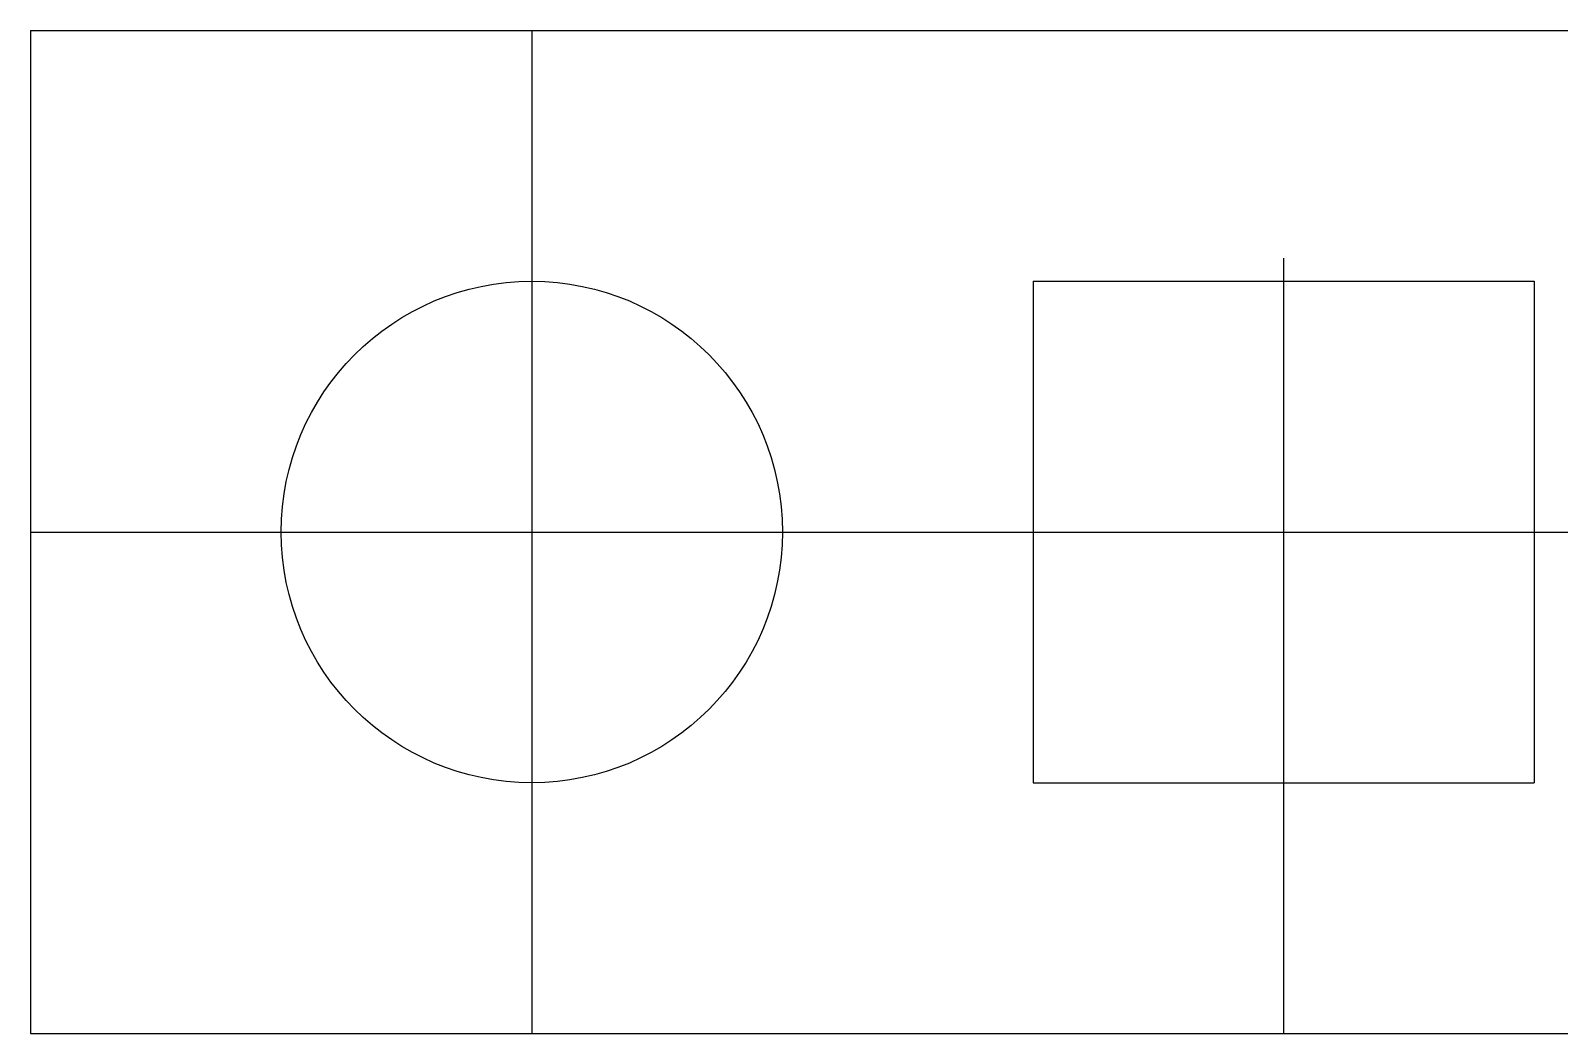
# Model space of a CAD drawing. Header units: metres. Extents: x 5647 to 73999, y 8406 to 50306.
# Drawn here: x 23184 to 24941, y 45913 to 47065 of the extents above; entities that cross this region are included whole.
import ezdxf

# ---------------------------------------------------------------- set-up
doc = ezdxf.new("R2010")
doc.units = ezdxf.units.M
for name, color, linetype in [('AXIS', 9, 'Continuous'), ('LI', 7, 'Continuous'), ('LIS', 2, 'Continuous'), ('ZU', 2, 'Continuous')]:
    doc.layers.add(name, color=color, linetype=linetype)

msp = doc.modelspace()

# ---------------------------------------------------------------- linework, layer by layer
at = {"layer": 'AXIS'}
for p, q in [((23760.27, 47065.47), (23760.27, 45913.36)), ((24624.35, 46804.04), (24624.35, 45913.36)), ((23184.21, 46489.41), (26064.49, 46489.41))]:
    msp.add_line(p, q, dxfattribs=at)
at = {"layer": 'LI'}
msp.add_circle((23760.27, 46489.41), 288.03, dxfattribs=at)
at = {"layer": 'LIS'}
for p, q in [((23184.21, 47065.47), (26064.49, 47065.47)), ((23184.21, 47065.47), (23184.21, 45913.36)), ((23184.21, 45913.36), (26064.49, 45913.36))]:
    msp.add_line(p, q, dxfattribs=at)
at = {"layer": 'ZU'}
for p, q in [((24336.32, 46777.44), (24912.38, 46777.44)), ((24336.32, 46777.44), (24336.32, 46201.39)), ((24912.38, 46777.44), (24912.38, 46201.39)), ((24336.32, 46201.39), (24912.38, 46201.39))]:
    msp.add_line(p, q, dxfattribs=at)

doc.saveas('drawing.dxf')
